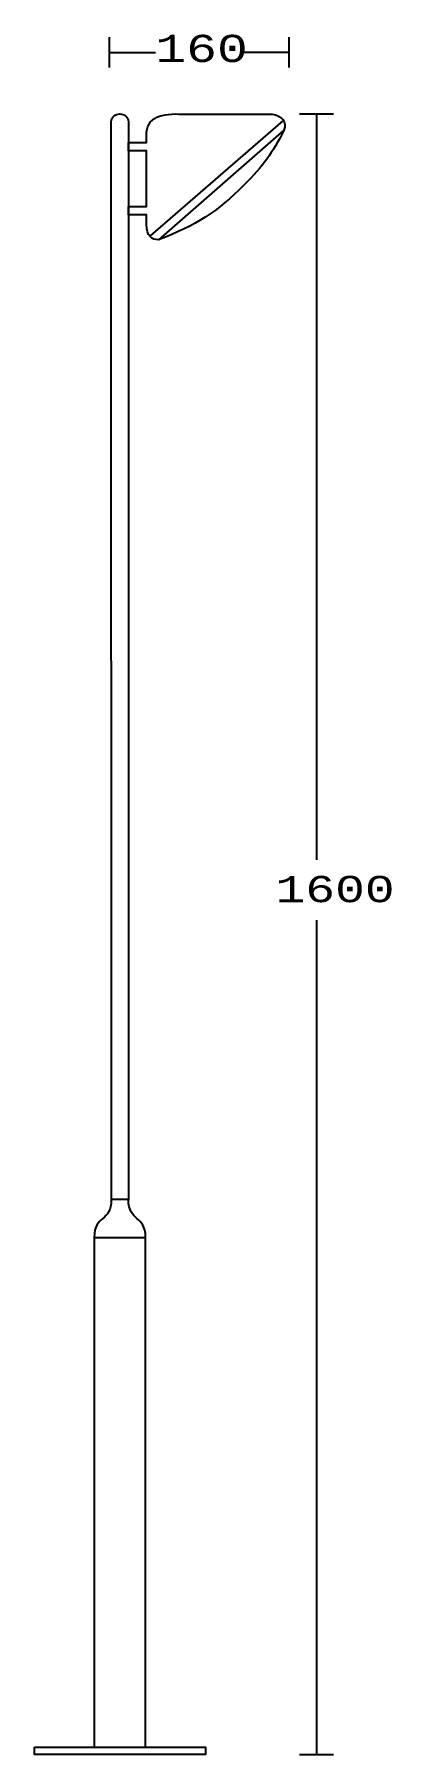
# Model space of a CAD drawing. Extents: x 0 to 81, y 0 to 391.
import ezdxf

# ---------------------------------------------------------------- set-up
doc = ezdxf.new("R2010")
doc.units = 0
doc.layers.add('LIVELLO_1', color=160, linetype='Continuous')
doc.styles.add('STD', font='txt')

# ---------------------------------------------------------------- blocks, each defined once
blk = doc.blocks.new('AI9-BLK1')
at = {"layer": 'LIVELLO_1', "color": 7}
for p, q in [((-22.6, 194.47), (-22.6, 187.59)), ((18.21, 194.47), (18.21, 187.59)), ((-22.6, 191.03), (-12.04, 191.03)), ((18.21, 191.03), (7.65, 191.03)), ((20.64, 177.02), (28.41, 177.02)), ((24.53, 177.02), (24.53, 7.44)), ((16.85, 175.46), (-13.26, 149.32)), ((24.53, -6.33), (24.53, -196.04)), ((-25.99, -78.44), (-14.33, -78.44)), ((20.64, -196.04), (28.41, -196.04))]:
    blk.add_line(p, q, dxfattribs=at)
blk.add_lwpolyline([(-39.59, -194.32), (-0.73, -194.32), (-0.73, -196.04), (-39.59, -196.04)], close=True, dxfattribs=at)
for points, knots in [([(-22.06, -69.82), (-22.06, -69.82), (-22.11, 175.3), (-22.11, 175.3), (-22.11, 176.25), (-21.24, 177.02), (-20.16, 177.02), (-19.09, 177.02), (-18.22, 176.25), (-18.22, 175.3), (-18.22, 175.3), (-18.22, -69.9), (-18.22, -69.9)], [0, 0, 0, 0, 1, 1, 1, 2, 2, 2, 3, 3, 3, 4, 4, 4, 4]), ([(17.14, 173.35), (17.85, 175.18), (16.61, 176.73), (14.43, 176.97), (14.43, 176.97), (-5.98, 176.97), (-5.98, 176.97), (-10.38, 177.26), (-14.22, 176.41), (-14.14, 172.15), (-14.14, 172.15), (-14.1, 170.57), (-14.1, 170.57), (-14.1, 170.57), (-18.18, 170.57), (-18.18, 170.57), (-18.18, 170.57), (-18.18, 168.65), (-18.18, 168.65), (-18.18, 168.65), (-14.1, 168.65), (-14.1, 168.65), (-14.1, 168.65), (-14.14, 155.99), (-14.14, 155.99), (-14.14, 155.99), (-18.22, 155.99), (-18.22, 155.99), (-18.22, 155.99), (-18.22, 154.07), (-18.22, 154.07), (-18.22, 154.07), (-14.14, 154.1), (-14.14, 154.1), (-14.14, 154.1), (-14.1, 151.87), (-14.1, 151.87), (-14.1, 149.32), (-12.9, 148.36), (-11.38, 148.43), (-11.38, 148.43), (17.14, 173.35), (17.14, 173.35)], [0, 0, 0, 0, 1, 1, 1, 2, 2, 2, 3, 3, 3, 4, 4, 4, 5, 5, 5, 6, 6, 6, 7, 7, 7, 8, 8, 8, 9, 9, 9, 10, 10, 10, 11, 11, 11, 12, 12, 12, 13, 13, 13, 14, 14, 14, 14]), ([(17.14, 173.35), (14.49, 168.08), (12.42, 165.22), (8.09, 160.9), (1.88, 154.68), (-2.77, 151.7), (-11.38, 148.43)], [0, 0, 0, 0, 1, 1, 1, 2, 2, 2, 2]), ([(-25.99, -78.44), (-25.99, -73.28), (-22.11, -75), (-22.11, -69.84), (-22.11, -69.84), (-18.22, -69.84), (-18.22, -69.84), (-18.22, -75), (-14.33, -73.28), (-14.33, -78.44), (-14.33, -78.44), (-14.33, -194.32), (-14.33, -194.32), (-14.33, -194.32), (-25.99, -194.32), (-25.99, -194.32), (-25.99, -194.32), (-25.99, -78.44), (-25.99, -78.44)], [0, 0, 0, 0, 1, 1, 1, 2, 2, 2, 3, 3, 3, 4, 4, 4, 5, 5, 5, 6, 6, 6, 6])]:
    blk.add_open_spline(points, degree=3, knots=knots, dxfattribs=at)
at = {"layer": 'LIVELLO_1', "color": 7, "attachment_point": 1, "style": 'STD'}
for s, insert, char_height in [('\\fCourier|b0|i0;\\H6.1874;\\W1.13;\\C7;160', (-12.11, 195.02), 6.1874), ('\\fCourier|b0|i0;\\H5.9779;\\W1.13;\\C7;1600', (15.21, 3.77), 5.9779)]:
    blk.add_mtext(s, dxfattribs=dict(at, insert=insert, char_height=char_height))

msp = doc.modelspace()

# ---------------------------------------------------------------- block references
at = {"layer": 'LIVELLO_1', "color": 7}
msp.add_blockref('AI9-BLK1', (39.787408, 196.209815), dxfattribs=at)

doc.saveas('drawing.dxf')
